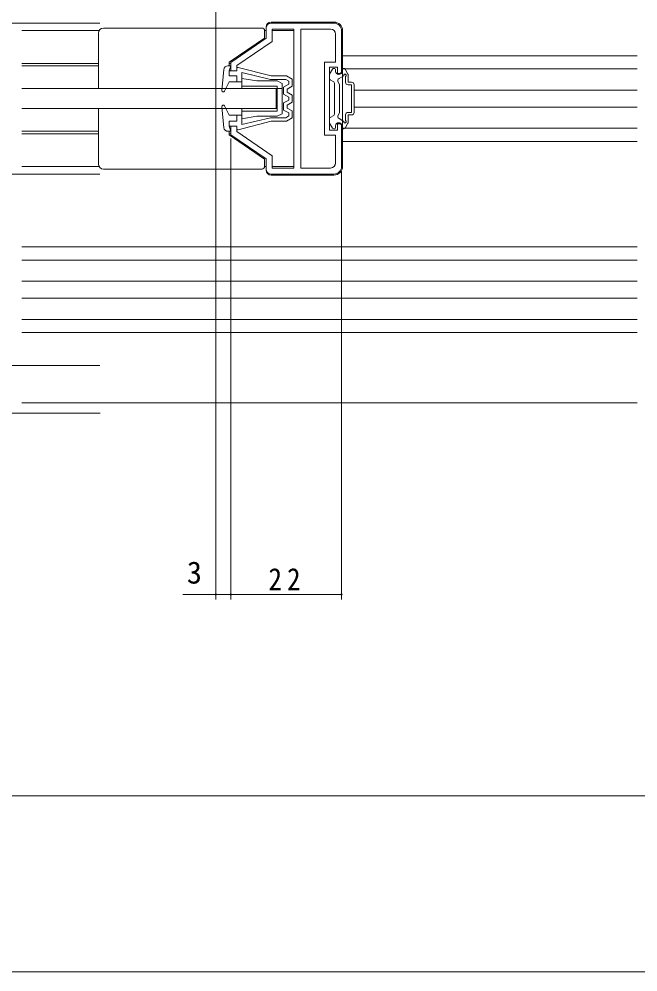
# Model space of a CAD drawing. Units: millimetres, scale not verified. Extents: x -497 to 493, y -796 to 797.
# Drawn here: x 129.7 to 252.7, y -796.5 to -607.2 of the extents above; entities that cross this region are included whole.
import ezdxf
from ezdxf.enums import TextEntityAlignment as Align

# ---------------------------------------------------------------- set-up
doc = ezdxf.new("R2010")
doc.units = ezdxf.units.MM
doc.header["$LTSCALE"] = 4
for name, color, linetype, lineweight in [('0-2_YKK_ZWAK', 7, 'Continuous', 18), ('0-3_YKK_D', 6, 'Continuous', 18), ('0-4_YKK_11', 7, 'Continuous', 18), ('0-5_YKK_12', 2, 'Continuous', 18), ('0-8_YKK_13', 4, 'Continuous', 18)]:
    doc.layers.add(name, color=color, linetype=linetype, lineweight=lineweight)
doc.styles.add('ＭＳ ゴシック', font='')
doc.styles.get('ＭＳ ゴシック').set_extended_font_data('MS Gothic')

msp = doc.modelspace()

# ---------------------------------------------------------------- linework, layer by layer
at = {"layer": '0-2_YKK_ZWAK'}
msp.add_line((493, -796.5), (-497, -796.5), dxfattribs=at)
at = {"layer": '0-3_YKK_D'}
for p, q in [((168.75, -599.5), (168.75, -722.5)), ((145.75, -608), (124.45, -608)), ((145.75, -608), (124.45, -608)), ((171.75, -630.937), (171.75, -722.5)), ((193.75, -637.5), (193.75, -722.5)), ((145.75, -638), (124.45, -638)), ((145.75, -676), (124.45, -676)), ((145.774, -685.5), (124.45, -685.5)), ((171.75, -688.5), (171.75, -722.5)), ((168.75, -721.5), (162.183, -721.5)), ((171.75, -721.5), (168.75, -721.5)), ((193.75, -721.5), (171.75, -721.5)), ((-50.417, -761.5), (305.917, -761.5))]:
    msp.add_line(p, q, dxfattribs=at)
for centre, start, end in [((168.75, -721.5), 0, 180), ((168.75, -721.5), 180, 0), ((171.75, -721.5), 0, 180), ((171.75, -721.5), 0, 180), ((171.75, -721.5), 180, 0), ((171.75, -721.5), 180, 0), ((193.75, -721.5), 0, 180), ((193.75, -721.5), 180, 0)]:
    msp.add_arc(centre, 0.106, start, end, dxfattribs=at)
at = {"layer": '0-4_YKK_11', "lineweight": 9}
for p, q in [((178.75, -611), (178.75, -609)), ((179.75, -608), (192.25, -608)), ((179.95, -609.2), (179.95, -611.632)), ((184.25, -609.2), (179.95, -609.2)), ((184.25, -636.8), (184.25, -609.2)), ((185.65, -636.8), (185.65, -609.2)), ((185.65, -609.2), (191.55, -609.2)), ((185.65, -636.8), (185.65, -609.2)), ((193.75, -609.5), (193.75, -618)), ((171.75, -615.8), (178.75, -611)), ((192.55, -610.2), (192.55, -615.75)), ((179.95, -611.632), (172.95, -616.432)), ((171.75, -617.5), (171.75, -615.8)), ((172.95, -616.432), (172.95, -617.5)), ((190.35, -615.75), (190.35, -630.25)), ((192.55, -615.75), (190.35, -615.75)), ((191.35, -616.75), (191.35, -629.25)), ((192.95, -616.75), (191.35, -616.75)), ((192.95, -618), (192.95, -616.75)), ((172.95, -617.5), (171.75, -617.5)), ((193.75, -618), (192.95, -618)), ((192.95, -628), (193.75, -628)), ((192.95, -629.25), (192.95, -628)), ((193.75, -628), (193.75, -636.5)), ((171.75, -628.5), (172.95, -628.5)), ((171.75, -630.2), (171.75, -628.5)), ((178.75, -635), (171.75, -630.2)), ((172.95, -628.5), (172.95, -629.568)), ((172.95, -629.568), (179.95, -634.368)), ((190.35, -630.25), (192.55, -630.25)), ((191.35, -629.25), (192.95, -629.25)), ((192.55, -630.25), (192.55, -635.8)), ((178.75, -637), (178.75, -635)), ((179.95, -634.368), (179.95, -636.8)), ((179.95, -636.8), (184.25, -636.8)), ((191.55, -636.8), (185.65, -636.8)), ((192.25, -638), (179.75, -638))]:
    msp.add_line(p, q, dxfattribs=at)
for centre, radius, start, end in [((179.75, -609), 1, 89.99998, 179.99996), ((191.55, -610.2), 1, 0.00001, 89.99999), ((192.25, -609.5), 1.5, 0.00001, 89.99999), ((191.55, -635.8), 1, 270.00001, 359.99999), ((179.75, -637), 1, 180.00001, 269.99999), ((192.25, -636.5), 1.5, 270.00001, 359.99999)]:
    msp.add_arc(centre, radius, start, end, dxfattribs=at)
at = {"layer": '0-5_YKK_12'}
for p, q in [((145.584, -609.5), (130.25, -609.5)), ((178.45, -609.5), (178.75, -609.5)), ((179.95, -609.5), (184.25, -609.5)), ((193.95, -614.5), (252.5, -614.5)), ((145.45, -616), (130.25, -616)), ((145.45, -616.5), (130.25, -616.5)), ((171.45, -616), (171.75, -616)), ((171.45, -616.5), (171.75, -616.5)), ((193.95, -617.1), (252.5, -617.1)), ((196.25, -621.3), (252.5, -621.3)), ((196.25, -624.7), (252.5, -624.7)), ((145.45, -629.5), (130.25, -629.5)), ((145.45, -630), (130.25, -630)), ((171.45, -629.5), (171.75, -629.5)), ((171.45, -630), (171.75, -630)), ((193.95, -628.9), (252.5, -628.9)), ((193.95, -631.5), (252.5, -631.5)), ((145.584, -636.5), (130.25, -636.5)), ((178.45, -636.5), (178.75, -636.5)), ((179.95, -636.5), (184.25, -636.5)), ((130.25, -652.467), (252.5, -652.467)), ((130.25, -655.067), (252.5, -655.067)), ((130.25, -659.267), (252.5, -659.267)), ((130.25, -662.667), (252.5, -662.667)), ((130.25, -666.867), (252.5, -666.867)), ((130.25, -669.467), (252.5, -669.467)), ((130.25, -683.467), (252.5, -683.467))]:
    msp.add_line(p, q, dxfattribs=at)
at = {"layer": '0-8_YKK_13'}
for p, q in [((146.45, -609), (177.95, -609)), ((178.45, -610.997), (178.45, -609.5)), ((178.75, -609.3), (178.75, -608.8)), ((179.75, -607.8), (192.25, -607.8)), ((193.95, -609.5), (193.95, -636.5)), ((145.45, -610), (145.45, -621)), ((171.45, -615.797), (178.45, -610.997)), ((171.172, -616.5), (171.75, -616.5)), ((171.45, -616.5), (171.45, -615.797)), ((171.45, -617.5), (171.75, -616.5)), ((173.2, -616.806), (179.75, -618.5)), ((192.216, -617), (192.35, -617)), ((194.184, -617), (193.95, -617)), ((169.952, -621.369), (170.376, -617.219)), ((172.95, -618.5), (171.45, -618.5)), ((172.95, -618.549), (172.901, -618.5)), ((172.95, -618.5), (172.95, -619.7)), ((173.95, -617.825), (179.626, -619.2)), ((173.95, -617.825), (173.95, -619.7)), ((173.95, -619), (173.95, -621)), ((173.95, -619), (176.95, -619.5)), ((182.845, -618.5), (179.75, -618.5)), ((182.845, -618.5), (183.95, -619.15)), ((191.35, -618.999), (191.35, -618.28)), ((191.39, -618.13), (191.956, -617.15)), ((192.55, -617.6), (192.55, -617.2)), ((193.248, -619.024), (194.21, -618.469)), ((193.75, -617.6), (193.75, -617.2)), ((195.01, -618.13), (194.444, -617.15)), ((194.55, -618.629), (194.55, -619.75)), ((195.05, -618.28), (195.05, -619.75)), ((170.517, -621.536), (171.45, -619.7)), ((173.95, -619.7), (171.45, -619.7)), ((173.95, -620.5), (180.95, -620.5)), ((176.95, -619.5), (180.95, -619.5)), ((182.654, -619.2), (179.626, -619.2)), ((180.95, -619.5), (181.95, -620)), ((180.95, -620.5), (180.95, -625)), ((181.95, -620), (181.95, -625)), ((182.25, -620.723), (183.25, -620.146)), ((182.25, -622.127), (182.25, -620.723)), ((183.25, -619.55), (182.654, -619.2)), ((182.95, -621.127), (183.95, -620.55)), ((183.25, -620.146), (183.25, -619.55)), ((183.95, -620.55), (183.95, -619.15)), ((191.5, -619.259), (192.2, -619.663)), ((192.35, -626.077), (192.35, -619.923)), ((193.35, -620.2), (193.065, -619.707)), ((193.35, -620.2), (193.35, -625.8)), ((195.05, -619.75), (195.75, -619.75)), ((195.05, -620.25), (195.75, -620.25)), ((195.75, -620.25), (195.75, -625.75)), ((196.25, -620.25), (196.25, -625.75)), ((180.75, -621), (130.25, -621)), ((170.141, -621.68), (169.97, -621.509)), ((173.95, -621), (180.95, -621)), ((180.75, -625), (180.75, -621)), ((180.95, -625.5), (180.95, -621)), ((181.95, -621), (180.95, -621)), ((181.95, -626), (181.95, -621)), ((182.25, -622.127), (183.25, -622.704)), ((182.95, -621.723), (182.95, -621.127)), ((183.95, -622.3), (182.95, -621.723)), ((183.25, -623.296), (183.25, -622.704)), ((183.95, -623.7), (183.95, -622.3)), ((169.952, -624.631), (170.376, -628.781)), ((170.517, -624.464), (171.45, -626.3)), ((182.25, -623.873), (183.25, -623.296)), ((182.25, -625.277), (182.25, -623.873)), ((183.95, -623.7), (182.95, -624.277)), ((182.95, -624.873), (182.95, -624.277)), ((180.75, -625), (130.25, -625)), ((145.45, -636), (145.45, -625)), ((172.95, -627.5), (172.95, -626.3)), ((173.95, -625.5), (180.95, -625.5)), ((173.95, -627), (176.95, -626.5)), ((176.95, -626.5), (180.95, -626.5)), ((180.95, -626.5), (181.95, -626)), ((182.25, -625.277), (183.25, -625.854)), ((183.25, -626.45), (182.654, -626.8)), ((182.95, -624.873), (183.95, -625.45)), ((183.25, -626.45), (183.25, -625.854)), ((183.95, -626.85), (183.95, -625.45)), ((191.5, -626.741), (192.2, -626.337)), ((193.35, -625.8), (193.065, -626.293)), ((194.55, -626.25), (194.55, -627.371)), ((195.05, -625.75), (195.75, -625.75)), ((195.05, -626.25), (195.05, -627.72)), ((195.05, -626.25), (195.75, -626.25)), ((171.45, -628.5), (171.45, -627.5)), ((172.95, -627.5), (171.45, -627.5)), ((173.2, -629.194), (179.75, -627.5)), ((173.95, -628.175), (179.626, -626.8)), ((182.654, -626.8), (179.615, -626.8)), ((182.845, -627.5), (179.75, -627.5)), ((182.845, -627.5), (183.95, -626.85)), ((191.35, -627.001), (191.35, -627.72)), ((191.39, -627.87), (191.956, -628.85)), ((192.55, -628.4), (192.55, -628.8)), ((193.248, -626.976), (194.21, -627.531)), ((193.75, -628.4), (193.75, -628.8)), ((195.01, -627.87), (194.444, -628.85)), ((171.172, -629.5), (171.75, -629.5)), ((171.45, -628.5), (171.75, -629.5)), ((172.95, -628.5), (171.45, -628.5)), ((171.45, -629.5), (171.45, -630.203)), ((171.45, -630.203), (178.45, -635.003)), ((172.95, -629), (172.95, -628.5)), ((192.216, -629), (192.35, -629)), ((194.184, -629), (193.95, -629)), ((178.45, -635.003), (178.45, -636.5)), ((146.45, -637), (177.95, -637)), ((178.75, -637.2), (178.75, -636.7)), ((192.25, -638.2), (179.75, -638.2))]:
    msp.add_line(p, q, dxfattribs=at)
for points in [[(172.95, -617), (172.95, -617.5), (171.45, -617.5), (171.45, -618.5)], [(173.95, -628.175), (173.95, -626.3), (171.45, -626.3)], [(173.95, -627), (173.95, -625), (180.95, -625)]]:
    msp.add_lwpolyline(points, dxfattribs=at)
for centre, radius, start, end in [((146.45, -610), 1, 90, 180), ((177.95, -609.5), 0.5, 0, 90), ((179.75, -608.8), 1, 90, 180), ((192.25, -609.5), 1.7, 0, 90), ((171.172, -617.3), 0.8, 90, 174.15552), ((173.15, -617), 0.2, 69.91769, 180), ((192.216, -617.3), 0.3, 90, 150), ((192.35, -617.2), 0.2, 0, 90), ((193.95, -617.2), 0.2, 90, 180), ((194.184, -617.3), 0.3, 30, 90), ((191.65, -618.28), 0.3, 150, 180), ((191.65, -618.999), 0.3, 180, 240), ((193.15, -617.6), 0.6, 180, 0), ((194.45, -618.4), 0.25, 293.57818, 196.04532), ((194.75, -618.28), 0.3, 0, 30), ((192.05, -619.923), 0.3, 0, 60), ((193.498, -619.457), 0.5, 120, 210), ((195.05, -619.75), 0.5, 180, 270), ((195.75, -620.25), 0.5, 0, 90), ((170.25, -621.4), 0.3, 174.15552, 333.07167), ((170.25, -624.6), 0.3, 26.92833, 185.84448), ((192.05, -626.077), 0.3, 300, 0), ((193.498, -626.543), 0.5, 150, 240), ((195.05, -626.25), 0.5, 90, 180), ((195.75, -625.75), 0.5, 270, 0), ((191.65, -627.001), 0.3, 120, 180), ((191.65, -627.72), 0.3, 180, 210), ((193.15, -628.4), 0.6, 0, 180), ((194.45, -627.6), 0.25, 163.95468, 66.42182), ((194.75, -627.72), 0.3, 330, 0), ((171.172, -628.7), 0.8, 185.84448, 270), ((173.15, -629), 0.2, 180, 290.08231), ((192.216, -628.7), 0.3, 210, 270), ((192.35, -628.8), 0.2, 270, 0), ((193.95, -628.8), 0.2, 180, 270), ((194.184, -628.7), 0.3, 270, 330), ((146.45, -636), 1, 180, 270), ((177.95, -636.5), 0.5, 270, 0), ((179.75, -637.2), 1, 180, 270), ((192.25, -636.5), 1.7, 270, 0)]:
    msp.add_arc(centre, radius, start, end, dxfattribs=at)

# ---------------------------------------------------------------- texts
at = {"layer": '0-3_YKK_D', "color": 7, "style": 'ＭＳ ゴシック'}
msp.add_text('3', height=4.399, dxfattribs=at).set_placement((163.017, -720.667), align=Align.BOTTOM_LEFT)
at = {"layer": '0-3_YKK_D', "color": 7, "insert": (179.23, -720.667), "char_height": 4.399, "attachment_point": 7, "style": 'ＭＳ ゴシック'}
msp.add_mtext('\\T1.37;\\W0.9;22', dxfattribs=at)

doc.saveas('drawing.dxf')
